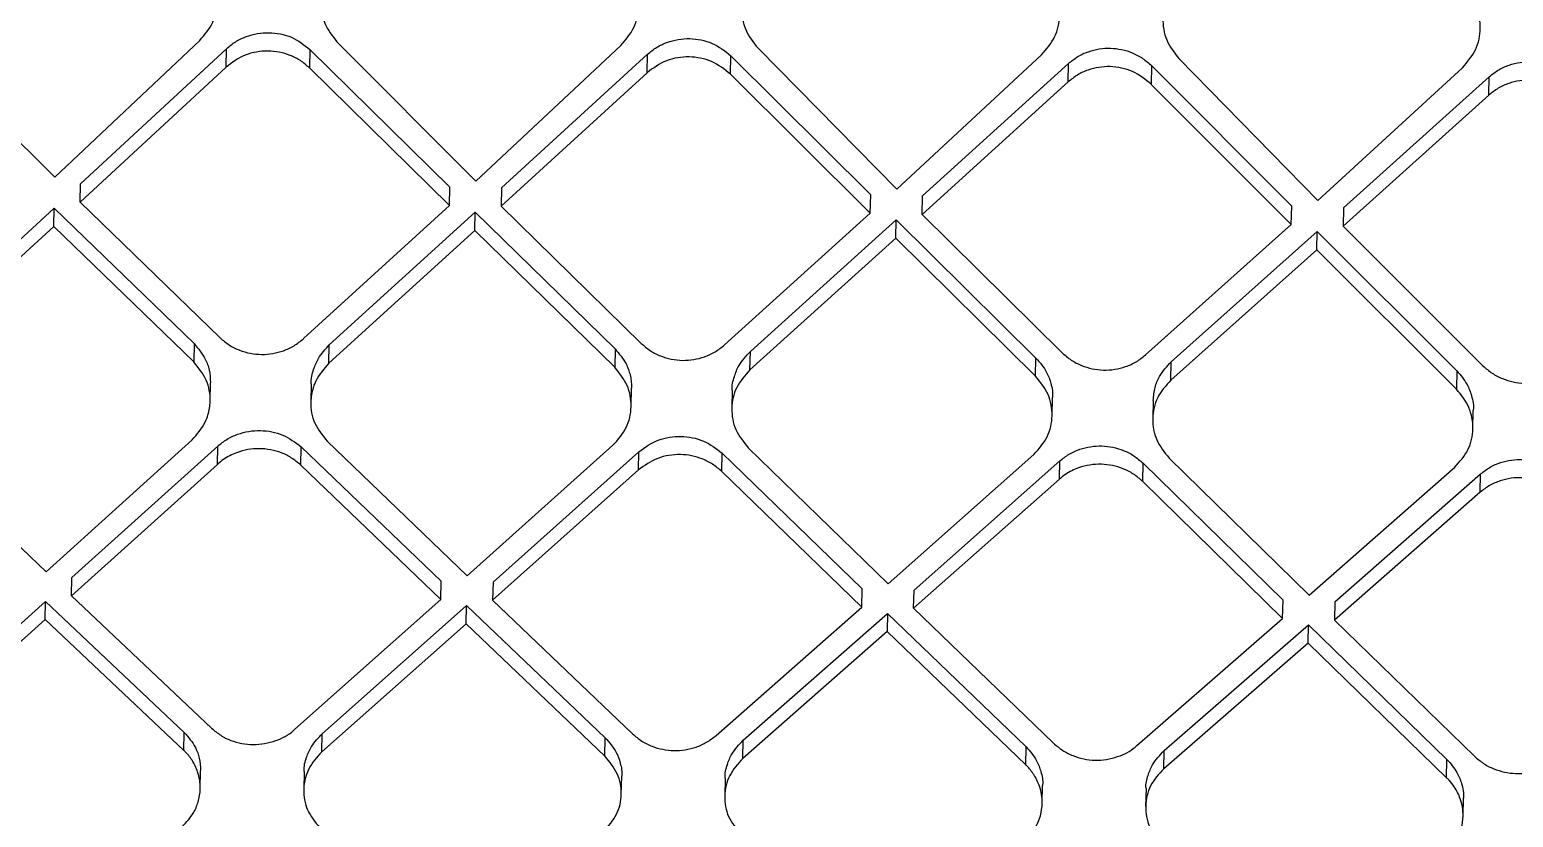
# Model space of a CAD drawing. Extents: x 939 to 1039, y 781 to 934.
# Drawn here: x 963.888 to 965.146, y 881.463 to 882.131 of the extents above; entities that cross this region are included whole.
import ezdxf

# ---------------------------------------------------------------- set-up
doc = ezdxf.new("R2010")
doc.units = 0
doc.header["$MEASUREMENT"] = 0
doc.layers.add('1', color=4, linetype='Continuous')

# ---------------------------------------------------------------- blocks, each defined once
blk = doc.blocks.new('Envoy')
at = {"layer": '1', "color": 3, "linetype": 'Continuous', "lineweight": 25}
for p, q in [((25.1376, 82.9483), (25.2553, 82.8311)), ((25.2553, 82.8311), (25.3782, 82.9471)), ((25.4946, 82.946), (25.6124, 82.8277)), ((25.6124, 82.8277), (25.7352, 82.9427)), ((25.2772, 82.8257), (25.4009, 82.9401)), ((25.4006, 82.9245), (25.4009, 82.9401)), ((25.4716, 82.9394), (25.4713, 82.9238)), ((25.4716, 82.9394), (25.5902, 82.8227)), ((25.6342, 82.8221), (25.7579, 82.9354)), ((25.7575, 82.9198), (25.7579, 82.9354)), ((25.8283, 82.9185), (25.8286, 82.9341)), ((25.8286, 82.9341), (25.9472, 82.8163)), ((25.8516, 82.9405), (25.9693, 82.8211)), ((25.9693, 82.8211), (26.0921, 82.935)), ((26.2085, 82.9317), (26.3262, 82.8113)), ((25.4006, 82.9245), (25.2769, 82.8101)), ((25.5899, 82.8072), (25.4713, 82.9238)), ((25.7575, 82.9198), (25.6339, 82.8065)), ((25.9468, 82.8007), (25.8282, 82.9185)), ((25.9912, 82.8153), (26.1148, 82.9275)), ((26.1145, 82.9119), (26.1148, 82.9275)), ((26.1852, 82.9099), (26.1855, 82.9256)), ((26.1855, 82.9256), (26.3041, 82.8067)), ((26.3262, 82.8113), (26.449, 82.924)), ((26.1145, 82.9119), (25.9908, 82.7997)), ((26.3037, 82.7911), (26.1851, 82.9099)), ((26.348, 82.8053), (26.4716, 82.9164)), ((26.4713, 82.9008), (26.4716, 82.9164)), ((26.4713, 82.9008), (26.3477, 82.7897)), ((25.2769, 82.8101), (25.2772, 82.8257)), ((25.5899, 82.8072), (25.5902, 82.8227)), ((25.6342, 82.8221), (25.6339, 82.8065)), ((25.9468, 82.8007), (25.9472, 82.8163)), ((25.1311, 82.6913), (25.2548, 82.805)), ((25.2544, 82.7894), (25.2548, 82.805)), ((25.2548, 82.805), (25.3734, 82.6901)), ((25.2769, 82.8101), (25.3955, 82.695)), ((25.4663, 82.6944), (25.5899, 82.8072)), ((25.6339, 82.8065), (25.7525, 82.6903)), ((25.9908, 82.7997), (25.9912, 82.8153)), ((26.3037, 82.7911), (26.3041, 82.8067)), ((26.348, 82.8053), (26.3477, 82.7897)), ((25.4881, 82.689), (25.6118, 82.8016)), ((25.6114, 82.786), (25.6118, 82.8016)), ((25.6118, 82.8016), (25.7304, 82.6856)), ((25.8232, 82.689), (25.9468, 82.8007)), ((25.8451, 82.6835), (25.9687, 82.795)), ((25.9684, 82.7794), (25.9687, 82.795)), ((25.9687, 82.795), (26.0873, 82.6779)), ((25.9908, 82.7997), (26.1094, 82.6824)), ((26.1801, 82.6805), (26.3037, 82.7911)), ((25.2544, 82.7894), (25.1308, 82.6758)), ((25.3731, 82.6746), (25.2544, 82.7894)), ((25.6114, 82.786), (25.4878, 82.6735)), ((25.7301, 82.6701), (25.6114, 82.786)), ((25.9684, 82.7794), (25.8448, 82.6679)), ((26.087, 82.6624), (25.9684, 82.7794)), ((26.202, 82.6747), (26.3256, 82.7852)), ((26.3253, 82.7696), (26.3256, 82.7852)), ((26.3256, 82.7852), (26.4442, 82.667)), ((26.3477, 82.7897), (26.4663, 82.6714)), ((26.3253, 82.7696), (26.2017, 82.6592)), ((26.4438, 82.6515), (26.3253, 82.7696)), ((25.3734, 82.6901), (25.3731, 82.6746)), ((25.4878, 82.6735), (25.4881, 82.689)), ((25.7304, 82.6856), (25.7301, 82.6701)), ((25.8448, 82.6679), (25.8451, 82.6835)), ((26.087, 82.6624), (26.0873, 82.6779)), ((26.2017, 82.6592), (26.202, 82.6747)), ((26.4442, 82.667), (26.4439, 82.6515)), ((25.387, 82.6413), (25.3874, 82.6569)), ((25.4728, 82.656), (25.4724, 82.6405)), ((25.744, 82.6367), (25.7443, 82.6522)), ((25.8298, 82.6506), (25.8294, 82.6351)), ((26.1009, 82.6289), (26.1012, 82.6444)), ((26.1866, 82.642), (26.1863, 82.6265)), ((26.4578, 82.6179), (26.4581, 82.6334)), ((25.1293, 82.6097), (25.248, 82.4967)), ((25.248, 82.4967), (25.3717, 82.6084)), ((25.2699, 82.4917), (25.3935, 82.6032)), ((25.3932, 82.5877), (25.3935, 82.6032)), ((25.4639, 82.5871), (25.4643, 82.6025)), ((25.4643, 82.6025), (25.5829, 82.4887)), ((25.4864, 82.6073), (25.605, 82.4932)), ((25.605, 82.4932), (25.7286, 82.6039)), ((25.6269, 82.488), (25.7505, 82.5985)), ((25.7502, 82.583), (25.7505, 82.5985)), ((25.8209, 82.5817), (25.8212, 82.5972)), ((25.8212, 82.5972), (25.9399, 82.4822)), ((25.8433, 82.6018), (25.962, 82.4866)), ((25.962, 82.4866), (26.0856, 82.5962)), ((25.9839, 82.4812), (26.1074, 82.5906)), ((26.1071, 82.5751), (26.1074, 82.5906)), ((26.2002, 82.5931), (26.3189, 82.4769)), ((25.3932, 82.5877), (25.2696, 82.4763)), ((25.5826, 82.4732), (25.4639, 82.5871)), ((25.7502, 82.583), (25.6266, 82.4726)), ((25.9395, 82.4668), (25.8209, 82.5817)), ((26.1778, 82.5732), (26.1781, 82.5887)), ((26.1781, 82.5887), (26.2968, 82.4727)), ((26.3189, 82.4769), (26.4424, 82.5854)), ((26.3407, 82.4713), (26.4643, 82.5796)), ((26.4639, 82.5641), (26.4643, 82.5796)), ((26.1071, 82.5751), (25.9835, 82.4658)), ((26.2964, 82.4572), (26.1778, 82.5732)), ((26.4639, 82.5641), (26.3404, 82.4558)), ((25.2696, 82.4763), (25.2699, 82.4917)), ((25.2696, 82.4763), (25.3883, 82.364)), ((25.5826, 82.4732), (25.5829, 82.4887)), ((25.6269, 82.488), (25.6266, 82.4726)), ((25.9395, 82.4668), (25.9399, 82.4822)), ((25.9835, 82.4658), (25.9839, 82.4812)), ((25.1251, 82.3619), (25.2475, 82.4715)), ((25.2472, 82.4561), (25.2475, 82.4715)), ((25.2475, 82.4715), (25.3651, 82.3605)), ((25.459, 82.3633), (25.5826, 82.4732)), ((25.4821, 82.3594), (25.6045, 82.468)), ((25.6042, 82.4526), (25.6045, 82.468)), ((25.6045, 82.468), (25.722, 82.3559)), ((25.6266, 82.4726), (25.7453, 82.3592)), ((25.816, 82.3579), (25.9395, 82.4668)), ((25.9835, 82.4658), (26.1022, 82.3513)), ((26.2964, 82.4572), (26.2968, 82.4727)), ((26.3407, 82.4713), (26.3404, 82.4558)), ((25.2471, 82.4561), (25.1247, 82.3465)), ((25.3647, 82.3451), (25.2471, 82.4561)), ((25.6042, 82.4526), (25.4818, 82.344)), ((25.7217, 82.3405), (25.6042, 82.4526)), ((25.8391, 82.3538), (25.9614, 82.4614)), ((25.9614, 82.4614), (25.9611, 82.446)), ((25.9614, 82.4614), (26.079, 82.3483)), ((26.1729, 82.3494), (26.2964, 82.4572)), ((26.196, 82.3451), (26.3183, 82.4517)), ((26.318, 82.4362), (26.3183, 82.4516)), ((26.3183, 82.4517), (26.4358, 82.3375)), ((26.3404, 82.4558), (26.4591, 82.3404)), ((25.9611, 82.446), (25.8387, 82.3384)), ((26.0786, 82.3329), (25.9611, 82.446)), ((26.318, 82.4362), (26.1956, 82.3297)), ((26.4355, 82.3221), (26.318, 82.4362)), ((25.3647, 82.3451), (25.3651, 82.3605)), ((25.4818, 82.344), (25.4821, 82.3594)), ((25.7217, 82.3405), (25.722, 82.3559)), ((25.8387, 82.3384), (25.8391, 82.3538)), ((26.0786, 82.3329), (26.079, 82.3483)), ((26.1956, 82.3297), (26.196, 82.3451)), ((25.3787, 82.3127), (25.379, 82.3281)), ((25.4668, 82.3273), (25.4664, 82.3119)), ((26.4355, 82.3221), (26.4358, 82.3375)), ((25.7356, 82.308), (25.736, 82.3234)), ((25.8237, 82.3218), (25.8234, 82.3064)), ((26.0926, 82.3002), (26.0929, 82.3156)), ((26.1806, 82.3132), (26.1803, 82.2978)), ((26.4494, 82.2894), (26.4497, 82.3047))]:
    blk.add_line(p, q, dxfattribs=at)
for points, knots in [([(25.3782, 82.9471), (25.3824, 82.952), (25.3881, 82.9588), (25.3923, 82.9706), (25.3941, 82.9829), (25.3914, 82.9996), (25.3834, 83.0096), (25.3794, 83.0146)], [0, 0, 0, 0, 0.248925, 0.342405, 0.499997, 0.750598, 1, 1, 1, 1]), ([(25.4964, 83.0135), (25.4922, 83.0086), (25.4864, 83.002), (25.4822, 82.9902), (25.4802, 82.9779), (25.4828, 82.9611), (25.4907, 82.9511), (25.4946, 82.946)], [0, 0, 0, 0, 0.249061, 0.338955, 0.500155, 0.750687, 1, 1, 1, 1]), ([(25.7352, 82.9427), (25.7394, 82.9476), (25.7477, 82.9574), (25.7514, 82.9761), (25.7483, 82.995), (25.7403, 83.0051), (25.7364, 83.0101)], [0, 0, 0, 0, 0.249354, 0.499761, 0.750387, 1, 1, 1, 1]), ([(25.8534, 83.008), (25.8492, 83.0031), (25.8408, 82.9933), (25.8369, 82.9746), (25.8397, 82.9557), (25.8476, 82.9456), (25.8516, 82.9405)], [0, 0, 0, 0, 0.249468, 0.499941, 0.750489, 1, 1, 1, 1]), ([(26.0921, 82.935), (26.0963, 82.9398), (26.1046, 82.9496), (26.1083, 82.9683), (26.1052, 82.9872), (26.0973, 82.9974), (26.0933, 83.0024)], [0, 0, 0, 0, 0.249527, 0.500068, 0.750452, 1, 1, 1, 1]), ([(26.2103, 82.9992), (26.2061, 82.9943), (26.1976, 82.9846), (26.1938, 82.9659), (26.1967, 82.947), (26.2045, 82.9368), (26.2085, 82.9317)], [0, 0, 0, 0, 0.249648, 0.500246, 0.750577, 1, 1, 1, 1]), ([(26.449, 82.924), (26.4531, 82.9289), (26.4615, 82.9386), (26.4648, 82.9553), (26.4633, 82.9677), (26.4595, 82.9797), (26.4541, 82.9864), (26.4501, 82.9915)], [0, 0, 0, 0, 0.249419, 0.499851, 0.666174, 0.750772, 1, 1, 1, 1]), ([(25.4009, 82.9401), (25.4034, 82.9422), (25.4085, 82.9464), (25.4175, 82.9506), (25.4271, 82.9532), (25.437, 82.954), (25.4467, 82.9529), (25.4592, 82.9492), (25.4667, 82.9434), (25.4716, 82.9394)], [0, 0, 0, 0, 0.128709, 0.255869, 0.381753, 0.506604, 0.630701, 0.754326, 1, 1, 1, 1]), ([(25.7579, 82.9354), (25.7604, 82.9375), (25.7654, 82.9415), (25.7743, 82.9457), (25.7838, 82.9482), (25.7937, 82.949), (25.8034, 82.9478), (25.816, 82.9441), (25.8236, 82.9381), (25.8286, 82.9341)], [0, 0, 0, 0, 0.126808, 0.252577, 0.377653, 0.50222, 0.626594, 0.751038, 1, 1, 1, 1]), ([(25.4713, 82.9238), (25.4688, 82.926), (25.4639, 82.9303), (25.4523, 82.9361), (25.4392, 82.9387), (25.4263, 82.9376), (25.4135, 82.9342), (25.4057, 82.9284), (25.4006, 82.9245)], [0, 0, 0, 0, 0.130675, 0.257684, 0.500438, 0.62399, 0.75018, 1, 1, 1, 1]), ([(25.8283, 82.9185), (25.8232, 82.9225), (25.8156, 82.9286), (25.803, 82.9323), (25.7932, 82.9335), (25.7834, 82.9327), (25.7706, 82.9294), (25.7627, 82.9236), (25.7575, 82.9198)], [0, 0, 0, 0, 0.250067, 0.375983, 0.500168, 0.624104, 0.750094, 1, 1, 1, 1]), ([(26.1148, 82.9275), (26.1174, 82.9296), (26.1225, 82.9337), (26.1343, 82.9391), (26.1505, 82.9418), (26.1665, 82.9382), (26.178, 82.9322), (26.183, 82.9278), (26.1855, 82.9256)], [0, 0, 0, 0, 0.131294, 0.25844, 0.50012, 0.740219, 0.867675, 1, 1, 1, 1]), ([(26.4716, 82.9164), (26.4742, 82.9185), (26.4793, 82.9225), (26.4912, 82.9278), (26.5073, 82.9303), (26.5233, 82.9267), (26.5348, 82.9206), (26.5398, 82.9161), (26.5423, 82.9138)], [0, 0, 0, 0, 0.130448, 0.257336, 0.500287, 0.73901, 0.866749, 1, 1, 1, 1]), ([(26.1852, 82.9099), (26.1801, 82.914), (26.1726, 82.9201), (26.1599, 82.924), (26.1471, 82.9256), (26.134, 82.9235), (26.1222, 82.9181), (26.1171, 82.914), (26.1145, 82.9119)], [0, 0, 0, 0, 0.249852, 0.375942, 0.499883, 0.741619, 0.868748, 1, 1, 1, 1]), ([(26.542, 82.8982), (26.5394, 82.9005), (26.5345, 82.9049), (26.5229, 82.911), (26.507, 82.9147), (26.4908, 82.9122), (26.479, 82.9069), (26.4739, 82.9028), (26.4713, 82.9008)], [0, 0, 0, 0, 0.133243, 0.260986, 0.499752, 0.742692, 0.869576, 1, 1, 1, 1]), ([(25.3734, 82.6901), (25.377, 82.6859), (25.3827, 82.6791), (25.3868, 82.6674), (25.3871, 82.6605), (25.3873, 82.6568)], [0, 0, 0, 0, 0.432727, 0.702274, 1, 1, 1, 1]), ([(25.3955, 82.695), (25.398, 82.6929), (25.4029, 82.6887), (25.4145, 82.6829), (25.4306, 82.6798), (25.4467, 82.6826), (25.4585, 82.6881), (25.4637, 82.6922), (25.4663, 82.6943)], [0, 0, 0, 0, 0.129431, 0.25601, 0.500371, 0.740785, 0.868109, 1, 1, 1, 1]), ([(25.7525, 82.6903), (25.755, 82.6882), (25.7599, 82.6839), (25.7715, 82.6781), (25.7876, 82.6747), (25.8037, 82.6775), (25.8155, 82.6829), (25.8206, 82.6869), (25.8232, 82.689)], [0, 0, 0, 0, 0.130342, 0.257177, 0.500117, 0.741982, 0.869024, 1, 1, 1, 1]), ([(25.4728, 82.656), (25.4728, 82.6562), (25.4724, 82.6603), (25.4744, 82.6677), (25.479, 82.6791), (25.4848, 82.6854), (25.4881, 82.689)], [0, 0, 0, 0, 0.010398, 0.339185, 0.613911, 1, 1, 1, 1]), ([(25.7304, 82.6856), (25.7339, 82.6815), (25.7395, 82.6748), (25.7436, 82.6631), (25.7443, 82.656), (25.7443, 82.6522), (25.7443, 82.6522)], [0, 0, 0, 0, 0.418702, 0.689101, 0.999805, 1, 1, 1, 1]), ([(25.8298, 82.6506), (25.8298, 82.6506), (25.8293, 82.6545), (25.8312, 82.6617), (25.8356, 82.6732), (25.8416, 82.6796), (25.8451, 82.6835)], [0, 0, 0, 0, 0.001814, 0.320248, 0.593009, 1, 1, 1, 1]), ([(26.0873, 82.6779), (26.0907, 82.674), (26.0963, 82.6674), (26.1003, 82.6558), (26.1018, 82.6484), (26.1012, 82.6445), (26.1012, 82.6444)], [0, 0, 0, 0, 0.40151, 0.67363, 0.992923, 1, 1, 1, 1]), ([(26.1094, 82.6824), (26.1119, 82.6802), (26.1169, 82.6759), (26.1284, 82.67), (26.1445, 82.6665), (26.1607, 82.6691), (26.1725, 82.6744), (26.1776, 82.6785), (26.1801, 82.6805)], [0, 0, 0, 0, 0.131223, 0.258336, 0.499905, 0.743181, 0.869933, 1, 1, 1, 1]), ([(25.3717, 82.6084), (25.3759, 82.6132), (25.3817, 82.6197), (25.3859, 82.6313), (25.3879, 82.6434), (25.3851, 82.6598), (25.3771, 82.6697), (25.3731, 82.6746)], [0, 0, 0, 0, 0.249194, 0.341483, 0.500159, 0.750482, 1, 1, 1, 1]), ([(25.4878, 82.6735), (25.4835, 82.6687), (25.4788, 82.6634), (25.4755, 82.6558), (25.4734, 82.65), (25.4716, 82.6387), (25.4743, 82.622), (25.4824, 82.6122), (25.4864, 82.6073)], [0, 0, 0, 0, 0.249289, 0.280149, 0.332336, 0.500272, 0.750559, 1, 1, 1, 1]), ([(25.7286, 82.6039), (25.7329, 82.6087), (25.7413, 82.6182), (25.7451, 82.6367), (25.7421, 82.6552), (25.7341, 82.6651), (25.7301, 82.6701)], [0, 0, 0, 0, 0.249549, 0.499805, 0.750223, 1, 1, 1, 1]), ([(25.8448, 82.6679), (25.8406, 82.6632), (25.8321, 82.6536), (25.8283, 82.6352), (25.8313, 82.6166), (25.8393, 82.6067), (25.8433, 82.6018)], [0, 0, 0, 0, 0.249658, 0.499959, 0.75034, 1, 1, 1, 1]), ([(26.1867, 82.642), (26.187, 82.6457), (26.1877, 82.6527), (26.1924, 82.6643), (26.1984, 82.6708), (26.202, 82.6747)], [0, 0, 0, 0, 0.305961, 0.577009, 1, 1, 1, 1]), ([(26.4442, 82.667), (26.4474, 82.6633), (26.4528, 82.6569), (26.457, 82.6453), (26.4587, 82.6377), (26.4581, 82.6335), (26.458, 82.6334)], [0, 0, 0, 0, 0.379347, 0.655558, 0.989021, 1, 1, 1, 1]), ([(26.4663, 82.6714), (26.4688, 82.6691), (26.4737, 82.6648), (26.4853, 82.6588), (26.5013, 82.6551), (26.5175, 82.6576), (26.5293, 82.6628), (26.5344, 82.6668), (26.537, 82.6688)], [0, 0, 0, 0, 0.132177, 0.259554, 0.499634, 0.744295, 0.8708, 1, 1, 1, 1]), ([(26.0856, 82.5962), (26.0898, 82.601), (26.0982, 82.6105), (26.1021, 82.6289), (26.099, 82.6475), (26.091, 82.6574), (26.087, 82.6624)], [0, 0, 0, 0, 0.249686, 0.500058, 0.750271, 1, 1, 1, 1]), ([(26.2017, 82.6592), (26.1975, 82.6545), (26.189, 82.645), (26.1852, 82.6265), (26.1882, 82.608), (26.1962, 82.598), (26.2002, 82.5931)], [0, 0, 0, 0, 0.249775, 0.500177, 0.750368, 1, 1, 1, 1]), ([(26.4424, 82.5854), (26.4466, 82.5901), (26.4551, 82.5995), (26.4586, 82.6162), (26.4571, 82.6282), (26.4551, 82.634), (26.4521, 82.6414), (26.4479, 82.6466), (26.4439, 82.6515)], [0, 0, 0, 0, 0.249567, 0.499793, 0.676114, 0.741538, 0.75055, 1, 1, 1, 1]), ([(25.3935, 82.6032), (25.3961, 82.6053), (25.4011, 82.6093), (25.4102, 82.6135), (25.4198, 82.616), (25.4328, 82.6169), (25.4493, 82.6139), (25.4593, 82.6063), (25.4643, 82.6026)], [0, 0, 0, 0, 0.128967, 0.256487, 0.382768, 0.508002, 0.754892, 1, 1, 1, 1]), ([(25.7505, 82.5985), (25.7558, 82.6023), (25.7636, 82.6079), (25.7765, 82.611), (25.7895, 82.6119), (25.8061, 82.6088), (25.8162, 82.6011), (25.8212, 82.5972)], [0, 0, 0, 0, 0.251831, 0.377367, 0.502428, 0.750869, 1, 1, 1, 1]), ([(26.1074, 82.5906), (26.11, 82.5927), (26.1152, 82.5967), (26.127, 82.602), (26.1431, 82.6045), (26.1591, 82.6011), (26.1707, 82.5952), (26.1756, 82.5909), (26.1781, 82.5887)], [0, 0, 0, 0, 0.131263, 0.258529, 0.500655, 0.740745, 0.868032, 1, 1, 1, 1]), ([(25.4639, 82.5871), (25.4614, 82.5892), (25.4565, 82.5934), (25.4449, 82.5991), (25.4319, 82.6016), (25.4189, 82.6005), (25.4085, 82.5976), (25.3997, 82.5933), (25.3949, 82.5892), (25.3932, 82.5877)], [0, 0, 0, 0, 0.130199, 0.256946, 0.499774, 0.623613, 0.750168, 0.913455, 1, 1, 1, 1]), ([(25.8209, 82.5817), (25.8184, 82.5839), (25.8134, 82.5881), (25.8019, 82.5939), (25.7889, 82.5966), (25.776, 82.5956), (25.7632, 82.5924), (25.7554, 82.5868), (25.7502, 82.583)], [0, 0, 0, 0, 0.13128, 0.258468, 0.500122, 0.62413, 0.750256, 1, 1, 1, 1]), ([(26.4643, 82.5796), (26.4669, 82.5816), (26.472, 82.5856), (26.4838, 82.5907), (26.4999, 82.5931), (26.5159, 82.5896), (26.5274, 82.5836), (26.5324, 82.5792), (26.535, 82.577)], [0, 0, 0, 0, 0.130248, 0.257163, 0.500635, 0.739229, 0.866904, 1, 1, 1, 1]), ([(26.1778, 82.5732), (26.1753, 82.5754), (26.1703, 82.5797), (26.1587, 82.5856), (26.1458, 82.5883), (26.1329, 82.5875), (26.1224, 82.5848), (26.1136, 82.5806), (26.1088, 82.5765), (26.1071, 82.5751)], [0, 0, 0, 0, 0.132144, 0.25957, 0.499791, 0.623992, 0.749853, 0.914264, 1, 1, 1, 1]), ([(26.5346, 82.5615), (26.5321, 82.5637), (26.5271, 82.5681), (26.5155, 82.5741), (26.4996, 82.5776), (26.4835, 82.5752), (26.4716, 82.5701), (26.4665, 82.5661), (26.4639, 82.5641)], [0, 0, 0, 0, 0.13333, 0.261137, 0.499821, 0.743116, 0.869917, 1, 1, 1, 1]), ([(25.3883, 82.364), (25.3908, 82.3619), (25.3957, 82.3578), (25.4073, 82.3522), (25.4236, 82.349), (25.4425, 82.3525), (25.4539, 82.3585), (25.4585, 82.3628), (25.459, 82.3633)], [0, 0, 0, 0, 0.129008, 0.255559, 0.500622, 0.750262, 0.974174, 1, 1, 1, 1]), ([(25.3651, 82.3605), (25.3686, 82.3564), (25.3743, 82.3498), (25.3784, 82.3384), (25.3788, 82.3317), (25.379, 82.3281)], [0, 0, 0, 0, 0.433461, 0.701006, 1, 1, 1, 1]), ([(25.4668, 82.3273), (25.4668, 82.3275), (25.4664, 82.3316), (25.4684, 82.339), (25.4731, 82.3499), (25.4788, 82.3559), (25.4821, 82.3594)], [0, 0, 0, 0, 0.018057, 0.347833, 0.621673, 1, 1, 1, 1]), ([(25.7221, 82.356), (25.7255, 82.352), (25.7312, 82.3455), (25.735, 82.3341), (25.7366, 82.3272), (25.736, 82.3235), (25.736, 82.3234)], [0, 0, 0, 0, 0.417479, 0.686055, 0.994061, 1, 1, 1, 1]), ([(25.7453, 82.3592), (25.7478, 82.3571), (25.7527, 82.3529), (25.7643, 82.3472), (25.7803, 82.344), (25.7965, 82.3466), (25.8083, 82.3519), (25.8134, 82.3559), (25.816, 82.3579)], [0, 0, 0, 0, 0.130022, 0.256801, 0.500084, 0.742333, 0.869316, 1, 1, 1, 1]), ([(25.8238, 82.3218), (25.8238, 82.3219), (25.8234, 82.3257), (25.8252, 82.3328), (25.8297, 82.3439), (25.8355, 82.3501), (25.8391, 82.3538)], [0, 0, 0, 0, 0.007875, 0.324958, 0.596221, 1, 1, 1, 1]), ([(26.1022, 82.3513), (26.1047, 82.3492), (26.1096, 82.345), (26.1212, 82.3392), (26.1342, 82.3365), (26.1471, 82.3373), (26.1591, 82.3404), (26.1678, 82.3446), (26.1724, 82.349), (26.1729, 82.3494)], [0, 0, 0, 0, 0.130899, 0.257889, 0.499638, 0.624472, 0.750309, 0.974641, 1, 1, 1, 1]), ([(25.3637, 82.281), (25.367, 82.2846), (25.3727, 82.2907), (25.3774, 82.3019), (25.3794, 82.3137), (25.3774, 82.3261), (25.3723, 82.3366), (25.3677, 82.3426), (25.3651, 82.3449), (25.3647, 82.3451)], [0, 0, 0, 0, 0.19641, 0.334728, 0.499577, 0.701586, 0.852443, 0.982282, 1, 1, 1, 1]), ([(25.4818, 82.344), (25.4775, 82.3394), (25.4729, 82.3343), (25.4696, 82.3272), (25.4675, 82.3216), (25.4655, 82.3104), (25.4682, 82.2941), (25.4761, 82.2846), (25.48, 82.2798)], [0, 0, 0, 0, 0.249488, 0.274937, 0.325277, 0.500319, 0.750426, 1, 1, 1, 1]), ([(25.7207, 82.2764), (25.7248, 82.2811), (25.733, 82.2905), (25.7368, 82.3082), (25.7336, 82.326), (25.7257, 82.3357), (25.7217, 82.3406)], [0, 0, 0, 0, 0.250008, 0.499994, 0.749987, 1, 1, 1, 1]), ([(25.8387, 82.3384), (25.8345, 82.3338), (25.8262, 82.3245), (25.8223, 82.3066), (25.8252, 82.2886), (25.8331, 82.279), (25.837, 82.2742)], [0, 0, 0, 0, 0.249826, 0.500001, 0.750185, 1, 1, 1, 1]), ([(26.079, 82.3483), (26.0823, 82.3445), (26.0878, 82.3381), (26.0918, 82.3269), (26.0934, 82.3197), (26.0929, 82.3158), (26.0928, 82.3156)], [0, 0, 0, 0, 0.39751, 0.668308, 0.986566, 1, 1, 1, 1]), ([(26.1806, 82.3132), (26.1806, 82.3132), (26.1802, 82.3169), (26.182, 82.3237), (26.1863, 82.3349), (26.1923, 82.3412), (26.196, 82.3451)], [0, 0, 0, 0, 0.001128, 0.308668, 0.577876, 1, 1, 1, 1]), ([(26.459, 82.3404), (26.4616, 82.3382), (26.4665, 82.3339), (26.4781, 82.3281), (26.4941, 82.3245), (26.5103, 82.3269), (26.5221, 82.332), (26.5272, 82.3359), (26.5297, 82.3378)], [0, 0, 0, 0, 0.132075, 0.259484, 0.499757, 0.745009, 0.871373, 1, 1, 1, 1]), ([(26.0776, 82.2687), (26.0812, 82.2726), (26.0871, 82.279), (26.0915, 82.2902), (26.0932, 82.3017), (26.0913, 82.3139), (26.086, 82.3244), (26.0815, 82.3303), (26.0789, 82.3326), (26.0786, 82.3329)], [0, 0, 0, 0, 0.215231, 0.348981, 0.499922, 0.706326, 0.858643, 0.985028, 1, 1, 1, 1]), ([(26.1956, 82.3297), (26.1914, 82.3251), (26.1831, 82.3159), (26.1792, 82.2981), (26.1821, 82.28), (26.19, 82.2704), (26.1939, 82.2655)], [0, 0, 0, 0, 0.249922, 0.500155, 0.750213, 1, 1, 1, 1]), ([(26.4358, 82.3375), (26.4389, 82.334), (26.4443, 82.3278), (26.4486, 82.3165), (26.4503, 82.3089), (26.4497, 82.3048), (26.4497, 82.3047)], [0, 0, 0, 0, 0.369437, 0.649515, 0.992679, 1, 1, 1, 1]), ([(26.4344, 82.258), (26.4382, 82.262), (26.4441, 82.2684), (26.4484, 82.2796), (26.4501, 82.2911), (26.4481, 82.3032), (26.443, 82.3133), (26.4387, 82.3189), (26.4363, 82.3214), (26.4356, 82.322), (26.4355, 82.3221)], [0, 0, 0, 0, 0.220785, 0.353196, 0.500055, 0.709653, 0.86301, 0.959824, 0.99528, 1, 1, 1, 1])]:
    blk.add_open_spline(points, degree=3, knots=knots, dxfattribs=at)

msp = doc.modelspace()

# ---------------------------------------------------------------- block references
at = {"layer": '1'}
msp.add_blockref('Envoy', (938.6538, 799.1744), dxfattribs=at)

doc.saveas('drawing.dxf')
